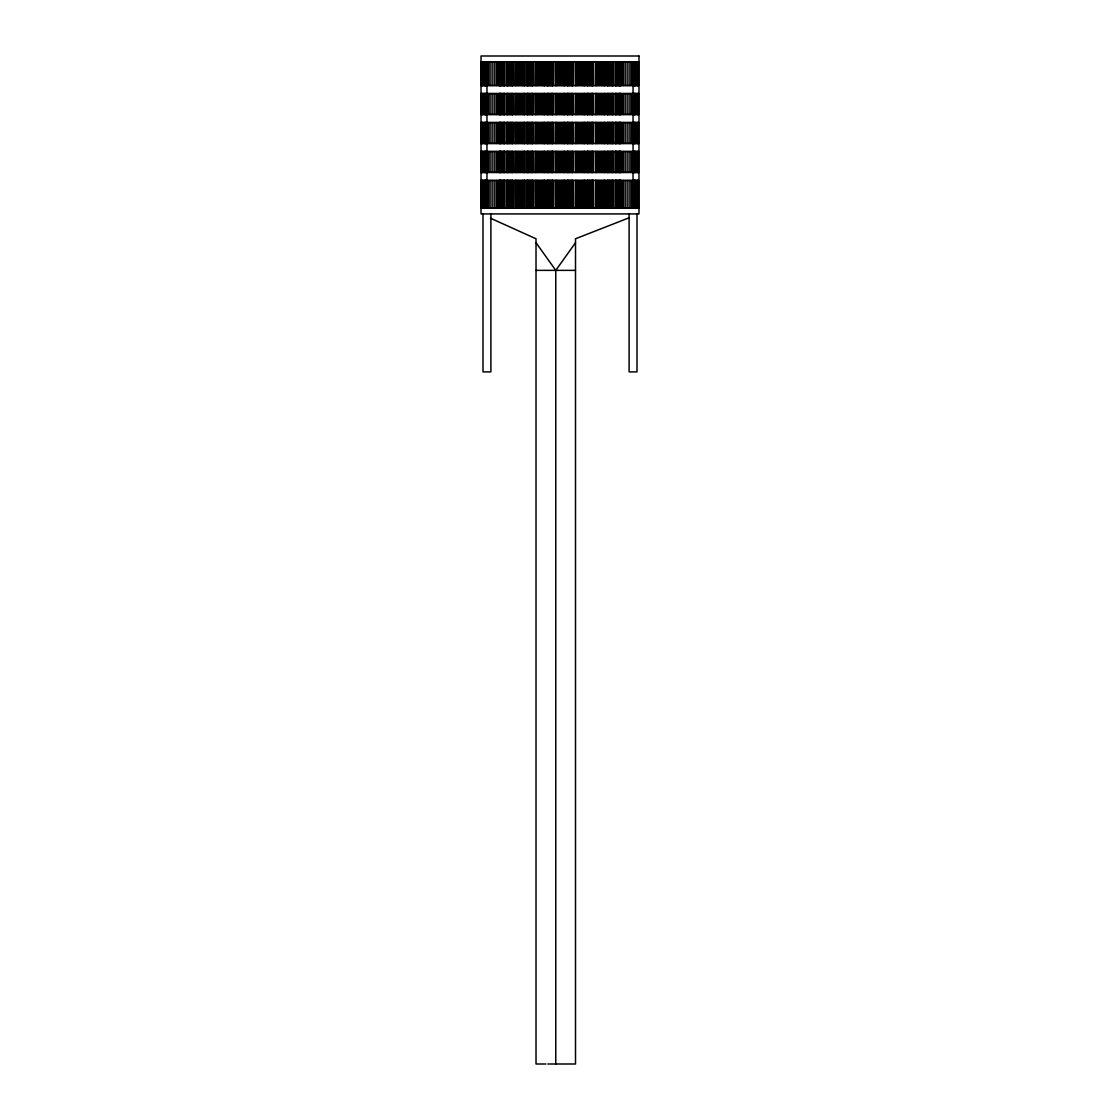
<?xml version="1.0" encoding="UTF-8"?>
<svg xmlns="http://www.w3.org/2000/svg" width="1120" height="1120" viewBox="0 0 1120 1120"><rect width="100%" height="100%" fill="white"/><g stroke="black" fill="none" stroke-linecap="round" stroke-linejoin="round"><path stroke-width="1.5" d="M555.772 1064L555.772 270.368L575.512 242.718M629.202 217.756L575.512 238.77L575.512 1064L547.862 1064M481.026 61.922L638.974 61.922M481.026 85.61L638.974 85.61M481.026 93.506L638.974 93.506M481.026 114.562L638.974 114.562M481.026 122.472L638.974 122.472M481.026 143.528L638.974 143.528M481.026 151.424L638.974 151.424M481.026 172.48L638.974 172.48M481.026 180.376L638.974 180.376M481.026 208.012L638.974 208.012M536.018 270.368L575.512 270.368M545.888 1064L536.018 1064L536.018 238.77L490.462 218.19M536.018 242.718L555.772 270.368M638.484 61.922L638.484 85.61M638.484 93.506L638.484 114.562M638.484 122.472L638.484 143.528M638.484 151.424L638.484 172.48M638.484 180.376L638.484 208.012M638.078 61.922L638.078 85.61M638.078 93.506L638.078 114.562M638.078 122.472L638.078 143.528M638.078 151.424L638.078 172.48M638.078 180.376L638.078 208.012M637.602 61.922L637.602 85.61M637.602 93.506L637.602 114.562M637.602 122.472L637.602 143.528M637.602 151.424L637.602 172.48M637.602 180.376L637.602 208.012M637.07 61.922L637.07 85.61M637.07 93.506L637.07 114.562M637.07 122.472L637.07 143.528M637.07 151.424L637.07 172.48M637.07 180.376L637.07 208.012M637 213.934L637 371.882L629.104 371.882L629.104 213.934M635.936 61.922L635.936 85.61M635.936 93.506L635.936 114.562M635.936 122.472L635.936 143.528M635.936 151.424L635.936 172.48M635.936 180.376L635.936 208.012M635.404 61.922L635.404 85.61M635.404 93.506L635.404 114.562M635.404 122.472L635.404 143.528M635.404 151.424L635.404 172.48M635.404 180.376L635.404 208.012M634.914 61.922L634.914 85.61M634.914 93.506L634.914 114.562M634.914 122.472L634.914 143.528M634.914 151.424L634.914 172.48M634.914 180.376L634.914 208.012M634.522 61.922L634.522 85.61M634.522 93.506L634.522 114.562M634.522 122.472L634.522 143.528M634.522 151.424L634.522 172.48M634.522 180.376L634.522 208.012M634.214 61.922L634.214 85.61M634.214 93.506L634.214 114.562M634.214 122.472L634.214 143.528M634.214 151.424L634.214 172.48M634.214 180.376L634.214 208.012M634.032 61.922L634.018 85.61M634.018 93.506L634.032 114.562M634.032 122.472L634.018 143.528M634.032 151.424L634.018 172.48M634.018 180.376L634.032 208.012M633.444 61.922L633.444 85.61M633.444 93.506L633.444 114.562M633.444 122.472L633.444 143.528M633.444 151.424L633.444 172.48M633.444 180.376L633.444 208.012M633.052 84.532L633.052 93.506M633.052 114.1L633.052 122.794M633.052 143.528L633.052 152.362M633.052 171.486L633.052 180.376M632.366 61.922L632.366 85.61M632.366 93.506L632.366 114.562M632.366 122.472L632.366 143.528M632.366 151.424L632.366 172.48M632.366 180.376L632.366 208.012M630.868 61.922L630.868 85.61M630.868 93.506L630.868 114.562M630.868 122.472L630.868 143.528M630.868 151.424L630.868 172.48M630.868 180.376L630.868 208.012M629.076 61.922L629.076 85.61M629.076 93.506L629.076 114.562M629.076 122.472L629.076 143.528M629.076 151.424L629.076 172.48M629.076 180.376L629.076 208.012M627.13 61.922L627.13 85.61M627.13 93.506L627.13 114.562M627.13 122.472L627.13 143.528M627.13 151.424L627.13 172.48M627.13 180.376L627.13 208.012M625.17 61.922L625.17 85.61M625.17 93.506L625.17 114.562M625.17 122.472L625.17 143.528M625.17 151.424L625.17 172.48M625.17 180.376L625.17 208.012M623.378 61.922L623.378 85.61M623.378 93.506L623.378 114.562M623.378 122.472L623.378 143.528M623.378 151.424L623.378 172.48M623.378 180.376L623.378 208.012M621.88 61.922L621.88 85.61M621.88 93.506L621.88 114.562M621.88 122.472L621.88 143.528M621.88 151.424L621.88 172.48M621.88 180.376L621.88 208.012M620.802 61.922L620.802 85.61M620.802 93.506L620.802 114.562M620.802 122.472L620.802 143.528M620.802 151.424L620.802 172.48M620.802 180.376L620.802 208.012M620.228 61.922L620.214 85.61M620.228 93.506L620.214 114.562M620.228 122.472L620.214 143.528M620.214 151.424L620.228 172.48M620.214 180.376L620.228 208.012M620.032 61.922L620.032 85.61M620.032 93.506L620.032 114.562M620.032 122.472L620.032 143.528M620.032 151.424L620.032 172.48M620.032 180.376L620.032 208.012M619.724 61.922L619.724 85.61M619.724 93.506L619.724 114.562M619.724 122.472L619.724 143.528M619.724 151.424L619.724 172.48M619.724 180.376L619.724 208.012M619.332 61.922L619.332 85.61M619.332 93.506L619.332 114.562M619.332 122.472L619.332 143.528M619.332 151.424L619.332 172.48M619.332 180.376L619.332 208.012M618.842 61.922L618.842 85.61M618.842 93.506L618.842 114.562M618.842 122.472L618.842 143.528M618.842 151.424L618.842 172.48M618.842 180.376L618.842 208.012M618.31 61.922L618.31 85.61M618.31 93.506L618.31 114.562M618.31 122.472L618.31 143.528M618.31 151.424L618.31 172.48M618.31 180.376L618.31 208.012M617.176 61.922L617.176 85.61M617.176 93.506L617.176 114.562M617.176 122.472L617.176 143.528M617.176 151.424L617.176 172.48M617.176 180.376L617.176 208.012M616.644 61.922L616.644 85.61M616.644 93.506L616.644 114.562M616.644 122.472L616.644 143.528M616.644 151.424L616.644 172.48M616.644 180.376L616.644 208.012M616.168 61.922L616.168 85.61M616.168 93.506L616.168 114.562M616.168 122.472L616.168 143.528M616.168 151.424L616.168 172.48M616.168 180.376L616.168 208.012M615.762 61.922L615.762 85.61M615.762 93.506L615.762 114.562M615.762 122.472L615.762 143.528M615.762 151.424L615.762 172.48M615.762 180.376L615.762 208.012M615.468 61.922L615.468 85.61M615.468 93.506L615.468 114.562M615.468 122.472L615.468 143.528M615.468 151.424L615.468 172.48M615.468 180.376L615.468 208.012M615.272 61.922L615.272 85.61M615.272 93.506L615.272 114.562M615.272 122.472L615.272 143.528M615.272 151.424L615.272 172.48M615.272 180.376L615.272 208.012M613.144 61.922L613.144 85.61M613.144 93.506L613.144 114.562M613.144 122.472L613.144 143.528M613.144 151.424L613.144 172.48M613.144 180.376L613.144 208.012M613.032 61.922L613.032 85.61M613.032 93.506L613.032 114.562M613.032 122.472L613.032 143.528M613.032 151.424L613.032 172.48M613.032 180.376L613.032 208.012M612.738 61.922L612.738 85.61M612.738 93.506L612.738 114.562M612.738 122.472L612.738 143.528M612.738 151.424L612.738 172.48M612.738 180.376L612.738 208.012M612.276 61.922L612.276 85.61M612.276 93.506L612.276 114.562M612.276 122.472L612.276 143.528M612.276 151.424L612.276 172.48M612.276 180.376L612.276 208.012M611.66 61.922L611.66 85.61M611.66 93.506L611.66 114.562M611.66 122.472L611.66 143.528M611.66 151.424L611.66 172.48M611.66 180.376L611.66 208.012M610.946 61.922L610.946 85.61M610.946 93.506L610.946 114.562M610.946 122.472L610.946 143.528M610.946 151.424L610.946 172.48M610.946 180.376L610.946 208.012M610.176 61.922L610.176 85.61M610.176 93.506L610.176 114.562M610.176 122.472L610.176 143.528M610.176 151.424L610.176 172.48M610.176 180.376L610.176 208.012M609.406 61.922L609.406 85.61M609.406 93.506L609.406 114.562M609.406 122.472L609.406 143.528M609.406 151.424L609.406 172.48M609.406 180.376L609.406 208.012M608.692 61.922L608.692 85.61M608.692 93.506L608.692 114.562M608.692 122.472L608.692 143.528M608.692 151.424L608.692 172.48M608.692 180.376L608.692 208.012M608.09 61.922L608.09 85.61M608.09 93.506L608.09 114.562M608.09 122.472L608.09 143.528M608.09 151.424L608.09 172.48M608.09 180.376L608.09 208.012M607.614 61.922L607.614 85.61M607.614 93.506L607.614 114.562M607.614 122.472L607.614 143.528M607.614 151.424L607.614 172.48M607.614 180.376L607.614 208.012M605.08 61.922L605.08 85.61M605.08 93.506L605.08 114.562M605.08 122.472L605.08 143.528M605.08 151.424L605.08 172.48M605.08 180.376L605.08 208.012M604.912 61.922L604.912 85.61M604.912 93.506L604.912 114.562M604.912 122.472L604.912 143.528M604.912 151.424L604.912 172.48M604.912 180.376L604.912 208.012M604.422 61.922L604.422 85.61M604.422 93.506L604.422 114.562M604.422 122.472L604.422 143.528M604.422 151.424L604.422 172.48M604.422 180.376L604.422 208.012M603.638 61.922L603.638 85.61M603.638 93.506L603.638 114.562M603.638 122.472L603.638 143.528M603.638 151.424L603.638 172.48M603.638 180.376L603.638 208.012M602.616 61.922L602.616 85.61M602.616 93.506L602.616 114.562M602.616 122.472L602.616 143.528M602.616 151.424L602.616 172.48M602.616 180.376L602.616 208.012M601.426 61.922L601.426 85.61M601.426 93.506L601.426 114.562M601.426 122.472L601.426 143.528M601.426 151.424L601.426 172.48M601.426 180.376L601.426 208.012M600.138 61.922L600.138 85.61M600.138 93.506L600.138 114.562M600.138 122.472L600.138 143.528M600.138 151.424L600.138 172.48M600.138 180.376L600.138 208.012M598.864 61.922L598.864 85.61M598.864 93.506L598.864 114.562M598.864 122.472L598.864 143.528M598.864 151.424L598.864 172.48M598.864 180.376L598.864 208.012M597.674 61.922L597.674 85.61M597.674 93.506L597.674 114.562M597.674 122.472L597.674 143.528M597.674 151.424L597.674 172.48M597.674 180.376L597.674 208.012M596.652 61.922L596.652 85.61M596.652 93.506L596.652 114.562M596.652 122.472L596.652 143.528M596.652 151.424L596.652 172.48M596.652 180.376L596.652 208.012M595.868 61.922L595.868 85.61M595.868 93.506L595.868 114.562M595.868 122.472L595.868 143.528M595.868 151.424L595.868 172.48M595.868 180.376L595.868 208.012M595.378 61.922L595.21 85.61M595.378 93.506L595.21 114.562M595.21 122.472L595.378 143.528M595.21 151.424L595.378 172.48M595.378 180.376L595.21 208.012M593.068 61.922L593.068 85.61M593.068 93.506L593.068 114.562M593.068 122.472L593.068 143.528M593.068 151.424L593.068 172.48M593.068 180.376L593.068 208.012M592.97 61.922L592.97 85.61M592.97 93.506L592.97 114.562M592.97 122.472L592.97 143.528M592.97 151.424L592.97 172.48M592.97 180.376L592.97 208.012M592.676 61.922L592.676 85.61M592.676 93.506L592.676 114.562M592.676 122.472L592.676 143.528M592.676 151.424L592.676 172.48M592.676 180.376L592.676 208.012M592.2 61.922L592.2 85.61M592.2 93.506L592.2 114.562M592.2 122.472L592.2 143.528M592.2 151.424L592.2 172.48M592.2 180.376L592.2 208.012M591.584 61.922L591.584 85.61M591.584 93.506L591.584 114.562M591.584 122.472L591.584 143.528M591.584 151.424L591.584 172.48M591.584 180.376L591.584 208.012M590.87 61.922L590.87 85.61M590.87 93.506L590.87 114.562M590.87 122.472L590.87 143.528M590.87 151.424L590.87 172.48M590.87 180.376L590.87 208.012M590.1 61.922L590.1 85.61M590.1 93.506L590.1 114.562M590.1 122.472L590.1 143.528M590.1 151.424L590.1 172.48M590.1 180.376L590.1 208.012M589.344 61.922L589.344 85.61M589.344 93.506L589.344 114.562M589.344 122.472L589.344 143.528M589.344 151.424L589.344 172.48M589.344 180.376L589.344 208.012M588.63 61.922L588.63 85.61M588.63 93.506L588.63 114.562M588.63 122.472L588.63 143.528M588.63 151.424L588.63 172.48M588.63 180.376L588.63 208.012M588.014 61.922L588.014 85.61M588.014 93.506L588.014 114.562M588.014 122.472L588.014 143.528M588.014 151.424L588.014 172.48M588.014 180.376L588.014 208.012M587.538 61.922L587.538 85.61M587.538 93.506L587.538 114.562M587.538 122.472L587.538 143.528M587.538 151.424L587.538 172.48M587.538 180.376L587.538 208.012M587.244 61.922L587.244 85.61M587.244 93.506L587.244 114.562M587.244 122.472L587.244 143.528M587.244 151.424L587.244 172.48M587.244 180.376L587.244 208.012M587.146 61.922L587.146 85.61M587.146 93.506L587.146 114.562M587.146 122.472L587.146 143.528M587.146 151.424L587.146 172.48M587.146 180.376L587.146 208.012M585.004 61.922L585.004 85.61M585.004 93.506L585.004 114.562M585.004 122.472L585.004 143.528M585.004 151.424L585.004 172.48M585.004 180.376L585.004 208.012M584.836 61.922L584.836 85.61M584.836 93.506L584.836 114.562M584.836 122.472L584.836 143.528M584.836 151.424L584.836 172.48M584.836 180.376L584.836 208.012M584.346 61.922L584.346 85.61M584.346 93.506L584.346 114.562M584.346 122.472L584.346 143.528M584.346 151.424L584.346 172.48M584.346 180.376L584.346 208.012M583.562 61.922L583.562 85.61M583.562 93.506L583.562 114.562M583.562 122.472L583.562 143.528M583.562 151.424L583.562 172.48M583.562 180.376L583.562 208.012M582.54 61.922L582.54 85.61M582.54 93.506L582.54 114.562M582.54 122.472L582.54 143.528M582.54 151.424L582.54 172.48M582.54 180.376L582.54 208.012M581.35 61.922L581.35 85.61M581.35 93.506L581.35 114.562M581.35 122.472L581.35 143.528M581.35 151.424L581.35 172.48M581.35 180.376L581.35 208.012M580.076 61.922L580.076 85.61M580.076 93.506L580.076 114.562M580.076 122.472L580.076 143.528M580.076 151.424L580.076 172.48M580.076 180.376L580.076 208.012M578.788 61.922L578.788 85.61M578.788 93.506L578.788 114.562M578.788 122.472L578.788 143.528M578.788 151.424L578.788 172.48M578.788 180.376L578.788 208.012M577.598 61.922L577.598 85.61M577.598 93.506L577.598 114.562M577.598 122.472L577.598 143.528M577.598 151.424L577.598 172.48M577.598 180.376L577.598 208.012M576.576 61.922L576.576 85.61M576.576 93.506L576.576 114.562M576.576 122.472L576.576 143.528M576.576 151.424L576.576 172.48M576.576 180.376L576.576 208.012M575.792 61.922L575.792 85.61M575.792 93.506L575.792 114.562M575.792 122.472L575.792 143.528M575.792 151.424L575.792 172.48M575.792 180.376L575.792 208.012M575.134 61.922L575.302 85.61M575.302 93.506L575.134 114.562M575.302 122.472L575.134 143.528M575.134 151.424L575.302 172.48M575.302 180.376L575.134 208.012M572.6 61.922L572.6 85.61M572.6 93.506L572.6 114.562M572.6 122.472L572.6 143.528M572.6 151.424L572.6 172.48M572.6 180.376L572.6 208.012M572.124 61.922L572.124 85.61M572.124 93.506L572.124 114.562M572.124 122.472L572.124 143.528M572.124 151.424L572.124 172.48M572.124 180.376L572.124 208.012M571.522 61.922L571.522 85.61M571.522 93.506L571.522 114.562M571.522 122.472L571.522 143.528M571.522 151.424L571.522 172.48M571.522 180.376L571.522 208.012M570.808 61.922L570.808 85.61M570.808 93.506L570.808 114.562M570.808 122.472L570.808 143.528M570.808 151.424L570.808 172.48M570.808 180.376L570.808 208.012M570.038 61.922L570.038 85.61M570.038 93.506L570.038 114.562M570.038 122.472L570.038 143.528M570.038 151.424L570.038 172.48M570.038 180.376L570.038 208.012M569.268 61.922L569.268 85.61M569.268 93.506L569.268 114.562M569.268 122.472L569.268 143.528M569.268 151.424L569.268 172.48M569.268 180.376L569.268 208.012M568.554 61.922L568.554 85.61M568.554 93.506L568.554 114.562M568.554 122.472L568.554 143.528M568.554 151.424L568.554 172.48M568.554 180.376L568.554 208.012M567.938 61.922L567.938 85.61M567.938 93.506L567.938 114.562M567.938 122.472L567.938 143.528M567.938 151.424L567.938 172.48M567.938 180.376L567.938 208.012M567.476 61.922L567.476 85.61M567.476 93.506L567.476 114.562M567.476 122.472L567.476 143.528M567.476 151.424L567.476 172.48M567.476 180.376L567.476 208.012M567.182 61.922L567.182 85.61M567.182 93.506L567.182 114.562M567.182 122.472L567.182 143.528M567.182 151.424L567.182 172.48M567.182 180.376L567.182 208.012M567.07 61.922L567.07 85.61M567.07 93.506L567.07 114.562M567.07 122.472L567.07 143.528M567.07 151.424L567.07 172.48M567.07 180.376L567.07 208.012M564.942 61.922L564.942 85.61M564.942 93.506L564.942 114.562M564.942 122.472L564.942 143.528M564.942 151.424L564.942 172.48M564.942 180.376L564.942 208.012M564.774 61.922L564.774 85.61M564.774 93.506L564.774 114.562M564.774 122.472L564.774 143.528M564.774 151.424L564.774 172.48M564.774 180.376L564.774 208.012M564.27 61.922L564.27 85.61M564.27 93.506L564.27 114.562M564.27 122.472L564.27 143.528M564.27 151.424L564.27 172.48M564.27 180.376L564.27 208.012M563.486 61.922L563.486 85.61M563.486 93.506L563.486 114.562M563.486 122.472L563.486 143.528M563.486 151.424L563.486 172.48M563.486 180.376L563.486 208.012M562.464 61.922L562.464 85.61M562.464 93.506L562.464 114.562M562.464 122.472L562.464 143.528M562.464 151.424L562.464 172.48M562.464 180.376L562.464 208.012M561.274 61.922L561.274 85.61M561.274 93.506L561.274 114.562M561.274 122.472L561.274 143.528M561.274 151.424L561.274 172.48M561.274 180.376L561.274 208.012M560 61.922L560 85.61M560 93.506L560 114.562M560 122.472L560 143.528M560 151.424L560 172.48M560 180.376L560 208.012M558.726 61.922L558.726 85.61M558.726 93.506L558.726 114.562M558.726 122.472L558.726 143.528M558.726 151.424L558.726 172.48M558.726 180.376L558.726 208.012M557.536 61.922L557.536 85.61M557.536 93.506L557.536 114.562M557.536 122.472L557.536 143.528M557.536 151.424L557.536 172.48M557.536 180.376L557.536 208.012M556.514 61.922L556.514 85.61M556.514 93.506L556.514 114.562M556.514 122.472L556.514 143.528M556.514 151.424L556.514 172.48M556.514 180.376L556.514 208.012M555.73 61.922L555.73 85.61M555.73 93.506L555.73 114.562M555.73 122.472L555.73 143.528M555.73 151.424L555.73 172.48M555.73 180.376L555.73 208.012M555.058 61.922L555.226 85.61M555.058 93.506L555.226 114.562M555.226 122.472L555.058 143.528M555.058 151.424L555.226 172.48M555.058 180.376L555.226 208.012M552.93 61.922L552.93 85.61M552.93 93.506L552.93 114.562M552.93 122.472L552.93 143.528M552.93 151.424L552.93 172.48M552.93 180.376L552.93 208.012M552.818 61.922L552.818 85.61M552.818 93.506L552.818 114.562M552.818 122.472L552.818 143.528M552.818 151.424L552.818 172.48M552.818 180.376L552.818 208.012M552.524 61.922L552.524 85.61M552.524 93.506L552.524 114.562M552.524 122.472L552.524 143.528M552.524 151.424L552.524 172.48M552.524 180.376L552.524 208.012M552.062 61.922L552.062 85.61M552.062 93.506L552.062 114.562M552.062 122.472L552.062 143.528M552.062 151.424L552.062 172.48M552.062 180.376L552.062 208.012M551.446 61.922L551.446 85.61M551.446 93.506L551.446 114.562M551.446 122.472L551.446 143.528M551.446 151.424L551.446 172.48M551.446 180.376L551.446 208.012M550.732 61.922L550.732 85.61M550.732 93.506L550.732 114.562M550.732 122.472L550.732 143.528M550.732 151.424L550.732 172.48M550.732 180.376L550.732 208.012M549.962 61.922L549.962 85.61M549.962 93.506L549.962 114.562M549.962 122.472L549.962 143.528M549.962 151.424L549.962 172.48M549.962 180.376L549.962 208.012M549.192 61.922L549.192 85.61M549.192 93.506L549.192 114.562M549.192 122.472L549.192 143.528M549.192 151.424L549.192 172.48M549.192 180.376L549.192 208.012M548.478 61.922L548.478 85.61M548.478 93.506L548.478 114.562M548.478 122.472L548.478 143.528M548.478 151.424L548.478 172.48M548.478 180.376L548.478 208.012M547.876 61.922L547.876 85.61M547.876 93.506L547.876 114.562M547.876 122.472L547.876 143.528M547.876 151.424L547.876 172.48M547.876 180.376L547.876 208.012M547.4 61.922L547.4 85.61M547.4 93.506L547.4 114.562M547.4 122.472L547.4 143.528M547.4 151.424L547.4 172.48M547.4 180.376L547.4 208.012M544.866 61.922L544.866 85.61M544.866 93.506L544.866 114.562M544.866 122.472L544.866 143.528M544.866 151.424L544.866 172.48M544.866 180.376L544.866 208.012M544.698 61.922L544.698 85.61M544.698 93.506L544.698 114.562M544.698 122.472L544.698 143.528M544.698 151.424L544.698 172.48M544.698 180.376L544.698 208.012M544.208 61.922L544.208 85.61M544.208 93.506L544.208 114.562M544.208 122.472L544.208 143.528M544.208 151.424L544.208 172.48M544.208 180.376L544.208 208.012M543.424 61.922L543.424 85.61M543.424 93.506L543.424 114.562M543.424 122.472L543.424 143.528M543.424 151.424L543.424 172.48M543.424 180.376L543.424 208.012M542.402 61.922L542.402 85.61M542.402 93.506L542.402 114.562M542.402 122.472L542.402 143.528M542.402 151.424L542.402 172.48M542.402 180.376L542.402 208.012M541.212 61.922L541.212 85.61M541.212 93.506L541.212 114.562M541.212 122.472L541.212 143.528M541.212 151.424L541.212 172.48M541.212 180.376L541.212 208.012M539.924 61.922L539.924 85.61M539.924 93.506L539.924 114.562M539.924 122.472L539.924 143.528M539.924 151.424L539.924 172.48M539.924 180.376L539.924 208.012M538.65 61.922L538.65 85.61M538.65 93.506L538.65 114.562M538.65 122.472L538.65 143.528M538.65 151.424L538.65 172.48M538.65 180.376L538.65 208.012M537.46 61.922L537.46 85.61M537.46 93.506L537.46 114.562M537.46 122.472L537.46 143.528M537.46 151.424L537.46 172.48M537.46 180.376L537.46 208.012M536.438 61.922L536.438 85.61M536.438 93.506L536.438 114.562M536.438 122.472L536.438 143.528M536.438 151.424L536.438 172.48M536.438 180.376L536.438 208.012M535.654 61.922L535.654 85.61M535.654 93.506L535.654 114.562M535.654 122.472L535.654 143.528M535.654 151.424L535.654 172.48M535.654 180.376L535.654 208.012M535.164 61.922L534.996 85.61M534.996 93.506L535.164 114.562M535.164 122.472L534.996 143.528M535.164 151.424L534.996 172.48M534.996 180.376L535.164 208.012M532.854 61.922L532.854 85.61M532.854 93.506L532.854 114.562M532.854 122.472L532.854 143.528M532.854 151.424L532.854 172.48M532.854 180.376L532.854 208.012M532.756 61.922L532.756 85.61M532.756 93.506L532.756 114.562M532.756 122.472L532.756 143.528M532.756 151.424L532.756 172.48M532.756 180.376L532.756 208.012M532.462 61.922L532.462 85.61M532.462 93.506L532.462 114.562M532.462 122.472L532.462 143.528M532.462 151.424L532.462 172.48M532.462 180.376L532.462 208.012M531.986 61.922L531.986 85.61M531.986 93.506L531.986 114.562M531.986 122.472L531.986 143.528M531.986 151.424L531.986 172.48M531.986 180.376L531.986 208.012M531.37 61.922L531.37 85.61M531.37 93.506L531.37 114.562M531.37 122.472L531.37 143.528M531.37 151.424L531.37 172.48M531.37 180.376L531.37 208.012M530.656 61.922L530.656 85.61M530.656 93.506L530.656 114.562M530.656 122.472L530.656 143.528M530.656 151.424L530.656 172.48M530.656 180.376L530.656 208.012M529.9 61.922L529.9 85.61M529.9 93.506L529.9 114.562M529.9 122.472L529.9 143.528M529.9 151.424L529.9 172.48M529.9 180.376L529.9 208.012M529.13 61.922L529.13 85.61M529.13 93.506L529.13 114.562M529.13 122.472L529.13 143.528M529.13 151.424L529.13 172.48M529.13 180.376L529.13 208.012M528.416 61.922L528.416 85.61M528.416 93.506L528.416 114.562M528.416 122.472L528.416 143.528M528.416 151.424L528.416 172.48M528.416 180.376L528.416 208.012M527.8 61.922L527.8 85.61M527.8 93.506L527.8 114.562M527.8 122.472L527.8 143.528M527.8 151.424L527.8 172.48M527.8 180.376L527.8 208.012M527.324 61.922L527.324 85.61M527.324 93.506L527.324 114.562M527.324 122.472L527.324 143.528M527.324 151.424L527.324 172.48M527.324 180.376L527.324 208.012M527.03 61.922L527.03 85.61M527.03 93.506L527.03 114.562M527.03 122.472L527.03 143.528M527.03 151.424L527.03 172.48M527.03 180.376L527.03 208.012M526.932 61.922L526.932 85.61M526.932 93.506L526.932 114.562M526.932 122.472L526.932 143.528M526.932 151.424L526.932 172.48M526.932 180.376L526.932 208.012M524.79 61.922L524.79 85.61M524.79 93.506L524.79 114.562M524.79 122.472L524.79 143.528M524.79 151.424L524.79 172.48M524.79 180.376L524.79 208.012M524.622 61.922L524.622 85.61M524.622 93.506L524.622 114.562M524.622 122.472L524.622 143.528M524.622 151.424L524.622 172.48M524.622 180.376L524.622 208.012M524.132 61.922L524.132 85.61M524.132 93.506L524.132 114.562M524.132 122.472L524.132 143.528M524.132 151.424L524.132 172.48M524.132 180.376L524.132 208.012M523.348 61.922L523.348 85.61M523.348 93.506L523.348 114.562M523.348 122.472L523.348 143.528M523.348 151.424L523.348 172.48M523.348 180.376L523.348 208.012M522.326 61.922L522.326 85.61M522.326 93.506L522.326 114.562M522.326 122.472L522.326 143.528M522.326 151.424L522.326 172.48M522.326 180.376L522.326 208.012M521.136 61.922L521.136 85.61M521.136 93.506L521.136 114.562M521.136 122.472L521.136 143.528M521.136 151.424L521.136 172.48M521.136 180.376L521.136 208.012M519.862 61.922L519.862 85.61M519.862 93.506L519.862 114.562M519.862 122.472L519.862 143.528M519.862 151.424L519.862 172.48M519.862 180.376L519.862 208.012M518.574 61.922L518.574 85.61M518.574 93.506L518.574 114.562M518.574 122.472L518.574 143.528M518.574 151.424L518.574 172.48M518.574 180.376L518.574 208.012M517.384 61.922L517.384 85.61M517.384 93.506L517.384 114.562M517.384 122.472L517.384 143.528M517.384 151.424L517.384 172.48M517.384 180.376L517.384 208.012M516.362 61.922L516.362 85.61M516.362 93.506L516.362 114.562M516.362 122.472L516.362 143.528M516.362 151.424L516.362 172.48M516.362 180.376L516.362 208.012M515.578 61.922L515.578 85.61M515.578 93.506L515.578 114.562M515.578 122.472L515.578 143.528M515.578 151.424L515.578 172.48M515.578 180.376L515.578 208.012M515.088 61.922L514.92 85.61M515.088 93.506L514.92 114.562M514.92 122.472L515.088 143.528M515.088 151.424L514.92 172.48M514.92 180.376L515.088 208.012M512.386 61.922L512.386 85.61M512.386 93.506L512.386 114.562M512.386 122.472L512.386 143.528M512.386 151.424L512.386 172.48M512.386 180.376L512.386 208.012M511.91 61.922L511.91 85.61M511.91 93.506L511.91 114.562M511.91 122.472L511.91 143.528M511.91 151.424L511.91 172.48M511.91 180.376L511.91 208.012M511.308 61.922L511.308 85.61M511.308 93.506L511.308 114.562M511.308 122.472L511.308 143.528M511.308 151.424L511.308 172.48M511.308 180.376L511.308 208.012M510.594 61.922L510.594 85.61M510.594 93.506L510.594 114.562M510.594 122.472L510.594 143.528M510.594 151.424L510.594 172.48M510.594 180.376L510.594 208.012M509.824 61.922L509.824 85.61M509.824 93.506L509.824 114.562M509.824 122.472L509.824 143.528M509.824 151.424L509.824 172.48M509.824 180.376L509.824 208.012M509.054 61.922L509.054 85.61M509.054 93.506L509.054 114.562M509.054 122.472L509.054 143.528M509.054 151.424L509.054 172.48M509.054 180.376L509.054 208.012M508.34 61.922L508.34 85.61M508.34 93.506L508.34 114.562M508.34 122.472L508.34 143.528M508.34 151.424L508.34 172.48M508.34 180.376L508.34 208.012M507.724 61.922L507.724 85.61M507.724 93.506L507.724 114.562M507.724 122.472L507.724 143.528M507.724 151.424L507.724 172.48M507.724 180.376L507.724 208.012M507.262 61.922L507.262 85.61M507.262 93.506L507.262 114.562M507.262 122.472L507.262 143.528M507.262 151.424L507.262 172.48M507.262 180.376L507.262 208.012M506.968 61.922L506.968 85.61M506.968 93.506L506.968 114.562M506.968 122.472L506.968 143.528M506.968 151.424L506.968 172.48M506.968 180.376L506.968 208.012M506.856 61.922L506.856 85.61M506.856 93.506L506.856 114.562M506.856 122.472L506.856 143.528M506.856 151.424L506.856 172.48M506.856 180.376L506.856 208.012M504.728 61.922L504.728 85.61M504.728 93.506L504.728 114.562M504.728 122.472L504.728 143.528M504.728 151.424L504.728 172.48M504.728 180.376L504.728 208.012M504.532 61.922L504.532 85.61M504.532 93.506L504.532 114.562M504.532 122.472L504.532 143.528M504.532 151.424L504.532 172.48M504.532 180.376L504.532 208.012M504.238 61.922L504.238 85.61M504.238 93.506L504.238 114.562M504.238 122.472L504.238 143.528M504.238 151.424L504.238 172.48M504.238 180.376L504.238 208.012M503.832 61.922L503.832 85.61M503.832 93.506L503.832 114.562M503.832 122.472L503.832 143.528M503.832 151.424L503.832 172.48M503.832 180.376L503.832 208.012M503.356 61.922L503.356 85.61M503.356 93.506L503.356 114.562M503.356 122.472L503.356 143.528M503.356 151.424L503.356 172.48M503.356 180.376L503.356 208.012M502.824 61.922L502.824 85.61M502.824 93.506L502.824 114.562M502.824 122.472L502.824 143.528M502.824 151.424L502.824 172.48M502.824 180.376L502.824 208.012M501.69 61.922L501.69 85.61M501.69 93.506L501.69 114.562M501.69 122.472L501.69 143.528M501.69 151.424L501.69 172.48M501.69 180.376L501.69 208.012M501.158 61.922L501.158 85.61M501.158 93.506L501.158 114.562M501.158 122.472L501.158 143.528M501.158 151.424L501.158 172.48M501.158 180.376L501.158 208.012M500.668 61.922L500.668 85.61M500.668 93.506L500.668 114.562M500.668 122.472L500.668 143.528M500.668 151.424L500.668 172.48M500.668 180.376L500.668 208.012M500.276 61.922L500.276 85.61M500.276 93.506L500.276 114.562M500.276 122.472L500.276 143.528M500.276 151.424L500.276 172.48M500.276 180.376L500.276 208.012M499.968 61.922L499.968 85.61M499.968 93.506L499.968 114.562M499.968 122.472L499.968 143.528M499.968 151.424L499.968 172.48M499.968 180.376L499.968 208.012M499.786 61.922L499.772 85.61M499.786 93.506L499.772 114.562M499.786 122.472L499.772 143.528M499.786 151.424L499.772 172.48M499.772 180.376L499.786 208.012M499.198 61.922L499.198 85.61M499.198 93.506L499.198 114.562M499.198 122.472L499.198 143.528M499.198 151.424L499.198 172.48M499.198 180.376L499.198 208.012M498.12 61.922L498.12 85.61M498.12 93.506L498.12 114.562M498.12 122.472L498.12 143.528M498.12 151.424L498.12 172.48M498.12 180.376L498.12 208.012M496.622 61.922L496.622 85.61M496.622 93.506L496.622 114.562M496.622 122.472L496.622 143.528M496.622 151.424L496.622 172.48M496.622 180.376L496.622 208.012M494.83 61.922L494.83 85.61M494.83 93.506L494.83 114.562M494.83 122.472L494.83 143.528M494.83 151.424L494.83 172.48M494.83 180.376L494.83 208.012M492.87 61.922L492.87 85.61M492.87 93.506L492.87 114.562M492.87 122.472L492.87 143.528M492.87 151.424L492.87 172.48M492.87 180.376L492.87 208.012M490.924 61.922L490.924 85.61M490.924 93.506L490.924 114.562M490.924 122.472L490.924 143.528M490.924 151.424L490.924 172.48M490.924 180.376L490.924 208.012M490.896 213.934L490.896 371.882L483 371.882L483 213.934M489.132 61.922L489.132 85.61M489.132 93.506L489.132 114.562M489.132 122.472L489.132 143.528M489.132 151.424L489.132 172.48M489.132 180.376L489.132 208.012M487.634 61.922L487.634 85.61M487.634 93.506L487.634 114.562M487.634 122.472L487.634 143.528M487.634 151.424L487.634 172.48M487.634 180.376L487.634 208.012M486.948 84.532L486.948 93.506M486.948 114.1L486.948 122.794M486.948 143.528L486.948 152.362M486.948 171.486L486.948 180.376M486.556 61.922L486.556 85.61M486.556 93.506L486.556 114.562M486.556 122.472L486.556 143.528M486.556 151.424L486.556 172.48M486.556 180.376L486.556 208.012M485.982 61.922L485.968 85.61M485.968 93.506L485.982 114.562M485.982 122.472L485.968 143.528M485.982 151.424L485.968 172.48M485.982 180.376L485.968 208.012M485.786 61.922L485.786 85.61M485.786 93.506L485.786 114.562M485.786 122.472L485.786 143.528M485.786 151.424L485.786 172.48M485.786 180.376L485.786 208.012M485.478 61.922L485.478 85.61M485.478 93.506L485.478 114.562M485.478 122.472L485.478 143.528M485.478 151.424L485.478 172.48M485.478 180.376L485.478 208.012M485.086 61.922L485.086 85.61M485.086 93.506L485.086 114.562M485.086 122.472L485.086 143.528M485.086 151.424L485.086 172.48M485.086 180.376L485.086 208.012M484.596 61.922L484.596 85.61M484.596 93.506L484.596 114.562M484.596 122.472L484.596 143.528M484.596 151.424L484.596 172.48M484.596 180.376L484.596 208.012M484.064 61.922L484.064 85.61M484.064 93.506L484.064 114.562M484.064 122.472L484.064 143.528M484.064 151.424L484.064 172.48M484.064 180.376L484.064 208.012M482.93 61.922L482.93 85.61M482.93 93.506L482.93 114.562M482.93 122.472L482.93 143.528M482.93 151.424L482.93 172.48M482.93 180.376L482.93 208.012M482.398 61.922L482.398 85.61M482.398 93.506L482.398 114.562M482.398 122.472L482.398 143.528M482.398 151.424L482.398 172.48M482.398 180.376L482.398 208.012M481.922 61.922L481.922 85.61M481.922 93.506L481.922 114.562M481.922 122.472L481.922 143.528M481.922 151.424L481.922 172.48M481.922 180.376L481.922 208.012M481.516 61.922L481.516 85.61M481.516 93.506L481.516 114.562M481.516 122.472L481.516 143.528M481.516 151.424L481.516 172.48M481.516 180.376L481.516 208.012M481.222 61.922L481.222 85.61M481.222 93.506L481.222 114.562M481.222 122.472L481.222 143.528M481.222 151.424L481.222 172.48M481.222 180.376L481.222 208.012M638.974 56L481.026 56L481.026 213.934L638.974 213.934L638.974 56M607.32 85.61L607.32 61.922L607.222 85.61M607.32 114.562L607.32 93.506L607.222 114.562M607.32 143.528L607.32 122.472L607.222 143.528M607.32 172.48L607.32 151.424L607.222 172.48M607.32 208.012L607.32 180.376L607.222 208.012M572.992 85.61L572.992 61.922L572.894 85.61M572.992 114.562L572.992 93.506L572.894 114.562M572.992 143.528L572.992 122.472L572.894 143.528M572.992 172.48L572.992 151.424L572.894 172.48M572.992 208.012L572.992 180.376L572.894 208.012M547.106 85.61L547.106 61.922L547.008 85.61M547.106 114.562L547.106 93.506L547.008 114.562M547.106 143.528L547.106 122.472L547.008 143.528M547.106 172.48L547.106 151.424L547.008 172.48M547.106 208.012L547.106 180.376L547.008 208.012M512.778 85.61L512.778 61.922L512.68 85.61M512.778 114.562L512.778 93.506L512.68 114.562M512.778 143.528L512.778 122.472L512.68 143.528M512.778 172.48L512.778 151.424L512.68 172.48M512.778 208.012L512.778 180.376L512.68 208.012"/></g></svg>
